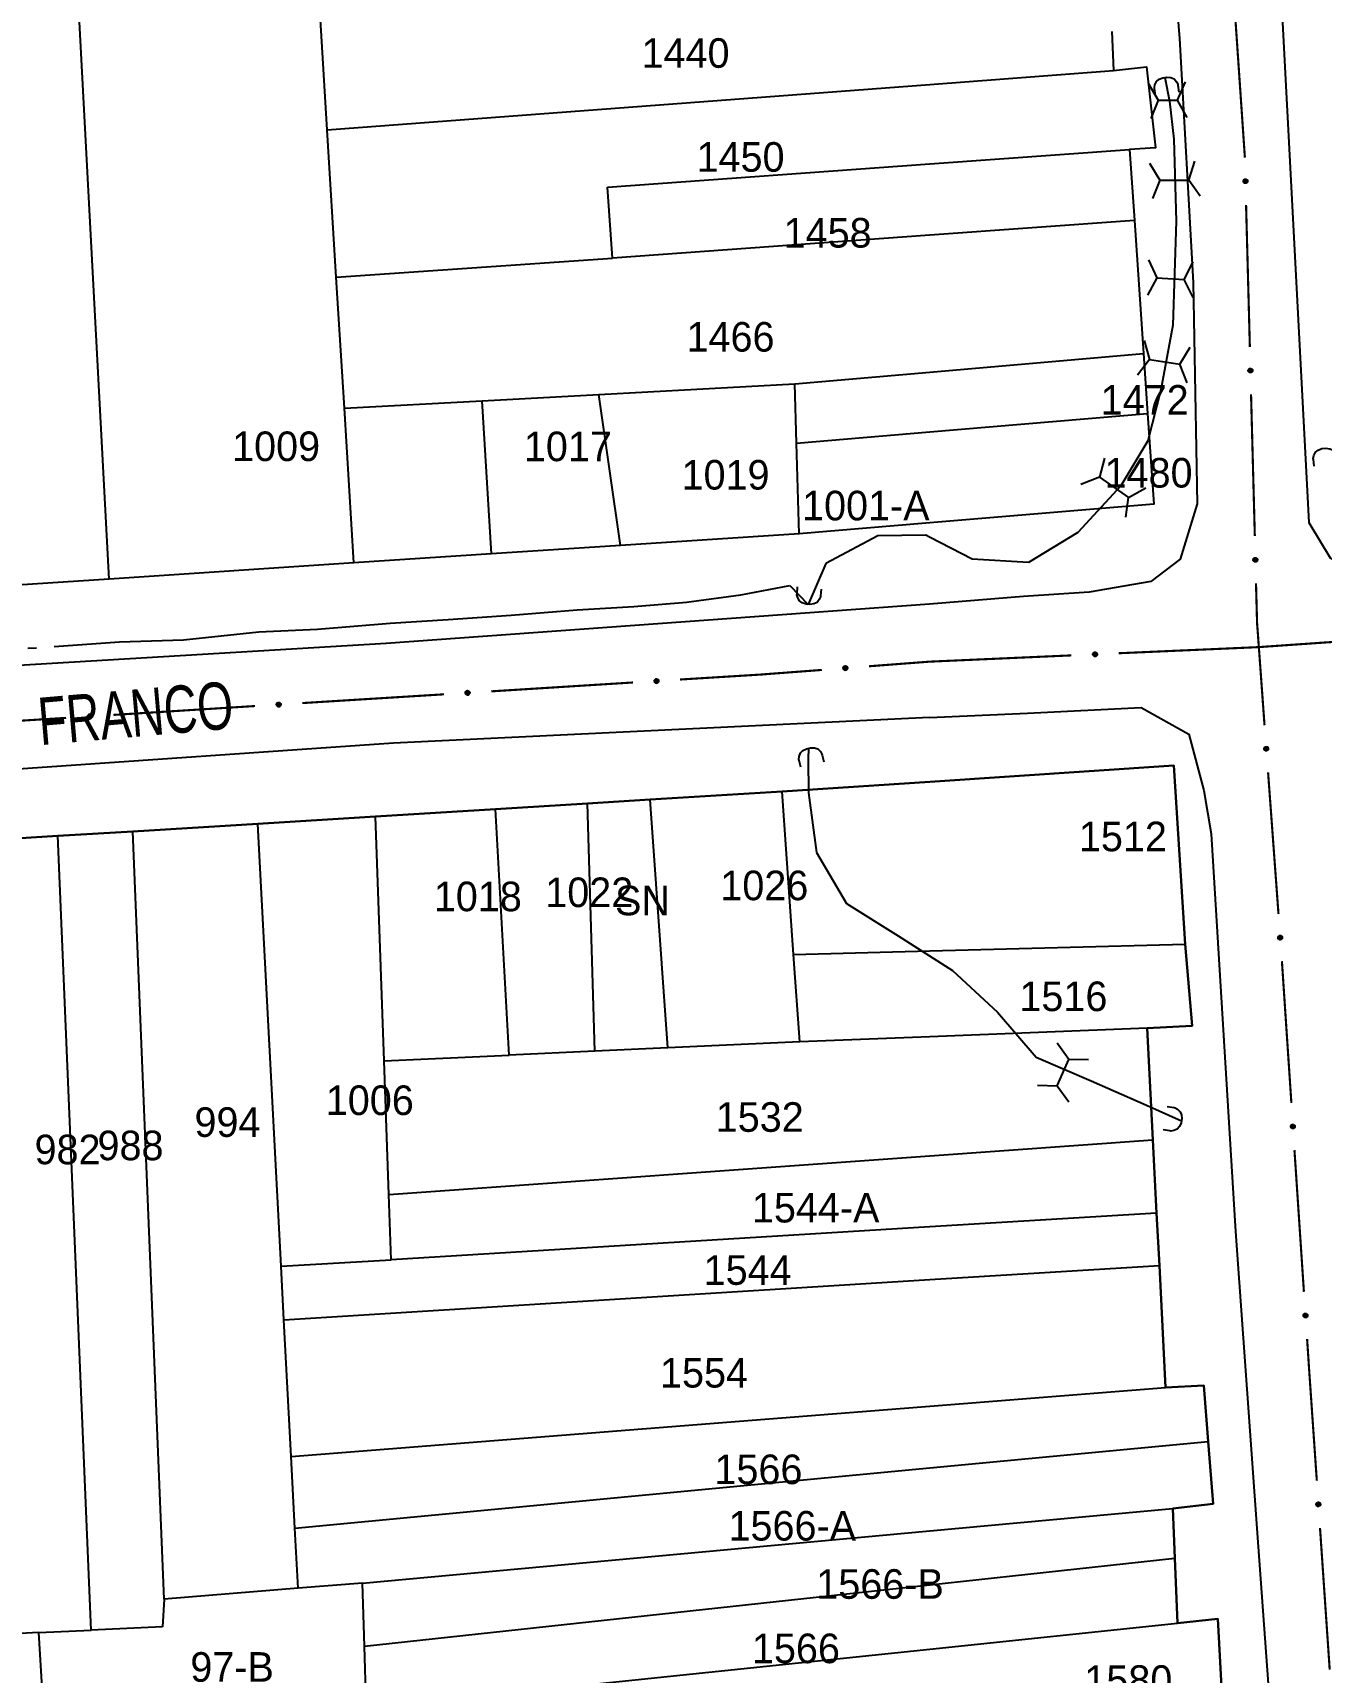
# Model space of a CAD drawing. Extents: x 201225 to 202591, y 4854937 to 4856079.
# Drawn here: x 202242.7 to 202351.7, y 4855738.8 to 4855877.3 of the extents above; entities that cross this region are included whole.
import ezdxf
from ezdxf.enums import TextEntityAlignment as Align

# ---------------------------------------------------------------- set-up
doc = ezdxf.new("R2010")
doc.units = 0
doc.header["$LTSCALE"] = 1.5
doc.header["$MEASUREMENT"] = 0
doc.linetypes.add('TRACO_05', pattern=[11, 7, -1, 0.5, -1, 0.5, -1])
for name, color, linetype in [('CD_MALHA_LOTES', 7, 'CONTINUOUS'), ('HD-VALAS-DRENOS', 170, 'CONTINUOUS'), ('RU-QUADRA', 210, 'CONTINUOUS'), ('SV-BUEIRO-VALA', 7, 'CONTINUOUS'), ('SV-EIXO-RUA-N-PAV', 6, 'CONTINUOUS'), ('SV-EIXO-RUA-PAV', 20, 'CONTINUOUS'), ('SV-ESTIVAS', 7, 'CONTINUOUS'), ('SV-RUA-PAVIM', 7, 'CONTINUOUS'), ('SV-TXT-RUA-PAV', 7, 'CONTINUOUS'), ('Th_NmrPort', 7, 'CONTINUOUS')]:
    doc.layers.add(name, color=color, linetype=linetype)
doc.styles.add('ARIAL', font='ARIAL.SHX')

# ---------------------------------------------------------------- blocks, each defined once
blk = doc.blocks.new('COD045', base_point=(202327.41, 4856051.68))
at = {"layer": 'SV-ESTIVAS'}
blk.add_lwpolyline([(202328.158538, 4856050.182924), (202327.41, 4856051.68), (202328.158538, 4856053.182924)], dxfattribs=at)
blk = doc.blocks.new('COD120', base_point=(202325.86, 4856054.02))
at = {"layer": 'SV-BUEIRO-VALA'}
blk.add_lwpolyline([(202324.86, 4856052.62), (202324.86, 4856053.203333), (202324.86, 4856053.290833), (202324.943333, 4856053.524167), (202325.11, 4856053.786667), (202325.36, 4856053.9325), (202325.693333, 4856054.02), (202326.026667, 4856054.02), (202326.36, 4856053.9325), (202326.61, 4856053.786667), (202326.776667, 4856053.524167), (202326.86, 4856053.290833), (202326.86, 4856053.203333), (202326.86, 4856052.62)], dxfattribs=at)

msp = doc.modelspace()

# ---------------------------------------------------------------- linework, layer by layer
at = {"layer": 'CD_MALHA_LOTES', "linetype": 'Continuous', "flags": 128}
for points in [[(202249.22, 4855831.18), (202245.68, 4855897.34)], [(202267.63, 4855869.14), (202267.03, 4855878.91)], [(202333.95, 4855877.44), (202334.1, 4855874.14)], [(202318.57, 4855872.98), (202334.1, 4855874.14)], [(202334.1, 4855874.14), (202336.9, 4855874.45)], [(202336.9, 4855874.45), (202337.66, 4855867.63)], [(202267.63, 4855869.14), (202318.57, 4855872.98)], [(202268.4, 4855856.7), (202267.63, 4855869.14)], [(202318.57, 4855866.26), (202335.46, 4855867.48)], [(202337.66, 4855867.63), (202335.46, 4855867.48)], [(202335.46, 4855867.48), (202335.87, 4855861.49)], [(202291.34, 4855864.29), (202318.57, 4855866.26)], [(202291.74, 4855858.3), (202291.34, 4855864.29)], [(202335.87, 4855861.49), (202318.57, 4855860.24)], [(202335.87, 4855861.49), (202336.64, 4855850.24)], [(202318.57, 4855860.24), (202291.74, 4855858.3)], [(202268.4, 4855856.7), (202291.74, 4855858.3)], [(202269.09, 4855845.61), (202268.4, 4855856.7)], [(202318.57, 4855848.67), (202336.64, 4855850.24)], [(202336.64, 4855850.24), (202336.99, 4855845.17)], [(202307.16, 4855847.68), (202318.57, 4855848.67)], [(202290.59, 4855846.78), (202307.16, 4855847.68)], [(202307.31, 4855842.65), (202307.16, 4855847.68)], [(202269.09, 4855845.61), (202280.75, 4855846.25)], [(202280.75, 4855846.25), (202290.59, 4855846.78)], [(202281.52, 4855833.3), (202280.75, 4855846.25)], [(202292.44, 4855834.02), (202290.59, 4855846.78)], [(202269.9, 4855832.54), (202269.09, 4855845.61)], [(202318.57, 4855843.61), (202336.99, 4855845.17)], [(202336.99, 4855845.17), (202337.51, 4855837.51)], [(202307.31, 4855842.65), (202318.57, 4855843.61)], [(202307.53, 4855835.01), (202307.31, 4855842.65)], [(202337.51, 4855837.51), (202318.57, 4855835.93)], [(202307.53, 4855835.01), (202292.44, 4855834.02)], [(202318.57, 4855835.93), (202307.53, 4855835.01)], [(202292.44, 4855834.02), (202281.52, 4855833.3)], [(202269.9, 4855832.54), (202249.22, 4855831.18)], [(202281.52, 4855833.3), (202269.9, 4855832.54)], [(202249.22, 4855831.18), (202237.51, 4855830.41)], [(202318.57, 4855814.05), (202339.2, 4855815.42)], [(202339.2, 4855815.42), (202340.17, 4855800.33)], [(202306.09, 4855813.23), (202318.57, 4855814.05)], [(202294.95, 4855812.54), (202306.09, 4855813.23)], [(202307.06, 4855799.45), (202306.09, 4855813.23)], [(202271.73, 4855811.12), (202281.87, 4855811.74)], [(202281.87, 4855811.74), (202289.65, 4855812.22)], [(202283.02, 4855790.96), (202281.87, 4855811.74)], [(202289.65, 4855812.22), (202294.95, 4855812.54)], [(202290.26, 4855791.28), (202289.65, 4855812.22)], [(202296.43, 4855791.56), (202294.95, 4855812.54)], [(202244.87, 4855809.47), (202251.22, 4855809.86)], [(202251.22, 4855809.86), (202261.76, 4855810.5)], [(202253.85, 4855744.98), (202251.22, 4855809.86)], [(202261.76, 4855810.5), (202271.73, 4855811.12)], [(202263.74, 4855773.12), (202261.76, 4855810.5)], [(202272.45, 4855790.48), (202271.73, 4855811.12)], [(202239.46, 4855809.13), (202244.87, 4855809.47)], [(202247.69, 4855742.35), (202244.87, 4855809.47)], [(202318.57, 4855799.75), (202340.17, 4855800.33)], [(202340.17, 4855800.33), (202340.75, 4855793.42)], [(202307.06, 4855799.45), (202318.57, 4855799.75)], [(202307.58, 4855792.07), (202307.06, 4855799.45)], [(202336.96, 4855793.23), (202318.57, 4855792.5)], [(202340.75, 4855793.42), (202336.96, 4855793.23)], [(202336.96, 4855793.23), (202337.42, 4855783.79)], [(202307.58, 4855792.07), (202296.43, 4855791.56)], [(202318.57, 4855792.5), (202307.58, 4855792.07)], [(202272.45, 4855790.48), (202283.02, 4855790.96)], [(202272.84, 4855779.16), (202272.45, 4855790.48)], [(202290.26, 4855791.28), (202283.02, 4855790.96)], [(202296.43, 4855791.56), (202290.26, 4855791.28)], [(202318.57, 4855782.44), (202337.42, 4855783.79)], [(202337.42, 4855783.79), (202337.75, 4855777.59)], [(202272.84, 4855779.16), (202318.57, 4855782.44)], [(202273.04, 4855773.66), (202272.84, 4855779.16)], [(202337.75, 4855777.59), (202318.57, 4855776.43)], [(202337.75, 4855777.59), (202337.98, 4855773.18)], [(202318.57, 4855776.43), (202273.04, 4855773.66)], [(202263.74, 4855773.12), (202273.04, 4855773.66)], [(202263.98, 4855768.58), (202263.74, 4855773.12)], [(202318.57, 4855771.98), (202337.98, 4855773.18)], [(202337.98, 4855773.18), (202338.5, 4855762.86)], [(202263.98, 4855768.58), (202318.57, 4855771.98)], [(202264.59, 4855757.03), (202263.98, 4855768.58)], [(202318.57, 4855761.29), (202338.5, 4855762.86)], [(202338.5, 4855762.86), (202341.75, 4855763.02)], [(202341.75, 4855763.02), (202342.12, 4855758.31)], [(202264.59, 4855757.03), (202318.57, 4855761.29)], [(202318.57, 4855756.07), (202342.12, 4855758.31)], [(202342.12, 4855758.31), (202342.53, 4855753.03)], [(202264.91, 4855750.99), (202264.59, 4855757.03)], [(202264.91, 4855750.99), (202318.57, 4855756.07)], [(202318.57, 4855750.76), (202339.12, 4855752.65)], [(202342.53, 4855753.03), (202339.12, 4855752.65)], [(202339.12, 4855752.65), (202339.29, 4855748.44)], [(202265.19, 4855745.9), (202264.91, 4855750.99)], [(202270.61, 4855746.34), (202318.57, 4855750.76)], [(202318.57, 4855746.19), (202339.29, 4855748.44)], [(202339.29, 4855748.44), (202339.51, 4855742.94)], [(202270.61, 4855746.34), (202265.19, 4855745.9)], [(202270.78, 4855741.02), (202270.61, 4855746.34)], [(202270.78, 4855741.02), (202318.57, 4855746.19)], [(202253.85, 4855744.98), (202253.71, 4855742.63)], [(202265.19, 4855745.9), (202253.85, 4855744.98)], [(202243.26, 4855742.15), (202241.67, 4855742.08)], [(202243.26, 4855742.15), (202247.69, 4855742.35)], [(202243.55, 4855737.5), (202243.26, 4855742.15)], [(202253.71, 4855742.63), (202247.69, 4855742.35)], [(202318.57, 4855740.76), (202339.51, 4855742.94)], [(202339.51, 4855742.94), (202342.91, 4855743.32)], [(202342.91, 4855743.32), (202343.3, 4855736.52)], [(202270.94, 4855736.16), (202270.78, 4855741.02)], [(202282.56, 4855737.02), (202318.57, 4855740.76)]]:
    msp.add_lwpolyline(points, dxfattribs=at)
at = {"layer": 'HD-VALAS-DRENOS', "linetype": 'TRACO_05'}
for points in [[(202338.45, 4855873.57, 10.63), (202338.83, 4855871.55, 10.63), (202339.21, 4855868.35, 10.2), (202339.4, 4855861.42, 9.68), (202339.11, 4855852.62, 9.38), (202338.11, 4855847.17, 9.02), (202337, 4855842.85, 8.78), (202334.71, 4855839.07, 8.24), (202331.08, 4855835.1, 7.72), (202326.92, 4855832.57, 7.45), (202322.17, 4855832.87, 7.23), (202318.56, 4855834.72, 7.24)], [(202318.56, 4855834.72, 7.24), (202318.24, 4855834.88, 7.24), (202314.17, 4855834.83, 7.21), (202309.8, 4855832.5, 7.15), (202308.28, 4855829.03, 7.14)], [(202228.11, 4855824.34, 8.88), (202250.09, 4855825.87, 8.35), (202255.49, 4855826.05, 8.24), (202261.86, 4855826.72, 8.23), (202266.82, 4855826.94, 8.13), (202272.97, 4855827.46, 7.91), (202277.86, 4855827.76, 7.84), (202283.2, 4855828.13, 7.81), (202288.76, 4855828.57, 7.66), (202293.57, 4855828.87, 7.31), (202298.02, 4855829.24, 7.26), (202302.61, 4855829.84, 7.08), (202306.73, 4855830.63, 7.03), (202308.28, 4855829.03, 7.01)], [(202308.32, 4855816.88, 6.9), (202308.3, 4855815.95, 6.9), (202308.32, 4855813.11, 6.53), (202309, 4855808.08, 6.47), (202311.54, 4855803.76, 6.3), (202315.9, 4855801.03, 6.1), (202318.56, 4855799.33, 5.97)], [(202318.56, 4855799.33, 5.97), (202320.49, 4855798.1, 5.97), (202324.29, 4855794.57, 5.75), (202327.56, 4855790.77, 5.57), (202332.22, 4855788.79, 5.28), (202336.88, 4855786.72, 4.97), (202339.85, 4855785.39, 4.95)]]:
    msp.add_polyline3d(points, dxfattribs=at)
at = {"layer": 'RU-QUADRA', "linetype": 'Continuous'}
msp.add_lwpolyline([(202333.95, 4855877.44), (202334.1, 4855874.14), (202336.9, 4855874.45), (202337.66, 4855867.63), (202335.46, 4855867.48), (202335.87, 4855861.49), (202336.64, 4855850.24), (202336.99, 4855845.17), (202337.51, 4855837.51), (202318.57, 4855835.93), (202307.53, 4855835.01), (202292.44, 4855834.02), (202281.52, 4855833.3), (202269.9, 4855832.54), (202249.22, 4855831.18), (202237.51, 4855830.41)], dxfattribs=at)
at = {"layer": 'RU-QUADRA', "linetype": 'Continuous', "flags": 128}
msp.add_lwpolyline([(202343.3, 4855736.52), (202342.91, 4855743.32), (202339.51, 4855742.94), (202339.29, 4855748.44), (202339.12, 4855752.65), (202342.53, 4855753.03), (202342.12, 4855758.31), (202341.75, 4855763.02), (202338.5, 4855762.86), (202337.98, 4855773.18), (202337.75, 4855777.59), (202337.42, 4855783.79), (202336.96, 4855793.23), (202340.75, 4855793.42), (202340.17, 4855800.33), (202339.2, 4855815.42), (202318.57, 4855814.05), (202306.09, 4855813.23), (202294.95, 4855812.54), (202289.65, 4855812.22), (202281.87, 4855811.74), (202271.73, 4855811.12), (202261.76, 4855810.5), (202251.22, 4855809.86), (202244.87, 4855809.47), (202239.46, 4855809.13)], dxfattribs=at)
at = {"layer": 'SV-EIXO-RUA-N-PAV', "const_width": 0.18}
msp.add_lwpolyline([(202346.39, 4855825.43), (202358.36, 4855826.26)], dxfattribs=at)
at = {"layer": 'SV-EIXO-RUA-PAV', "const_width": 0.18}
for points in [[(202345.21, 4855866.8), (202344.39, 4855878.77)], [(202345.63, 4855850.8), (202345.31, 4855862.8)], [(202346.05, 4855834.81), (202345.73, 4855846.8)], [(202346.24, 4855827.46), (202346.15, 4855830.81)], [(202346.29, 4855826.81), (202346.24, 4855827.46)], [(202346.87, 4855818.83), (202346.29, 4855826.81)], [(202334.54, 4855824.91), (202345.53, 4855825.39)], [(202345.53, 4855825.39), (202346.39, 4855825.43)], [(202313.43, 4855823.81), (202318.42, 4855824.19)], [(202318.42, 4855824.19), (202318.56, 4855824.2)], [(202318.56, 4855824.2), (202330.55, 4855824.73)], [(202281.5, 4855821.69), (202293.48, 4855822.44)], [(202297.47, 4855822.69), (202304.46, 4855823.12)], [(202304.46, 4855823.12), (202304.54, 4855823.13)], [(202304.54, 4855823.13), (202309.45, 4855823.5)], [(202265.54, 4855820.7), (202277.51, 4855821.44)], [(202233.6, 4855818.7), (202245.57, 4855819.45)], [(202249.57, 4855819.7), (202261.54, 4855820.45)], [(202348.05, 4855802.88), (202347.17, 4855814.85)], [(202349.14, 4855786.91), (202348.34, 4855798.89)], [(202350.2, 4855770.95), (202349.4, 4855782.92)], [(202350.6, 4855765.01), (202350.47, 4855766.96)], [(202350.6, 4855764.96), (202350.6, 4855765.01)], [(202351.29, 4855754.99), (202350.6, 4855764.96)], [(202352.38, 4855739.02), (202351.56, 4855751)]]:
    msp.add_lwpolyline(points, dxfattribs=at)
at = {"layer": 'SV-EIXO-RUA-PAV'}
for points in [[(202345.16, 4855864.65), (202345.12, 4855864.69), (202345.1, 4855864.72), (202345.08, 4855864.76), (202345.08, 4855864.79), (202345.08, 4855864.83), (202345.09, 4855864.86), (202345.11, 4855864.9), (202345.15, 4855864.93), (202345.18, 4855864.96), (202345.22, 4855864.97), (202345.25, 4855864.97), (202345.29, 4855864.97), (202345.32, 4855864.96), (202345.36, 4855864.94), (202345.4, 4855864.91), (202345.42, 4855864.87), (202345.43, 4855864.84), (202345.43, 4855864.8), (202345.43, 4855864.76), (202345.42, 4855864.73), (202345.4, 4855864.69), (202345.37, 4855864.66), (202345.33, 4855864.63), (202345.3, 4855864.62), (202345.26, 4855864.62), (202345.23, 4855864.62), (202345.19, 4855864.63), (202345.16, 4855864.65)], [(202345.57, 4855848.66), (202345.54, 4855848.69), (202345.51, 4855848.73), (202345.5, 4855848.76), (202345.5, 4855848.8), (202345.5, 4855848.83), (202345.51, 4855848.87), (202345.53, 4855848.9), (202345.57, 4855848.94), (202345.6, 4855848.96), (202345.64, 4855848.97), (202345.67, 4855848.98), (202345.71, 4855848.98), (202345.74, 4855848.96), (202345.78, 4855848.94), (202345.82, 4855848.91), (202345.84, 4855848.88), (202345.85, 4855848.84), (202345.85, 4855848.8), (202345.85, 4855848.77), (202345.84, 4855848.73), (202345.82, 4855848.7), (202345.79, 4855848.66), (202345.75, 4855848.64), (202345.72, 4855848.63), (202345.68, 4855848.63), (202345.65, 4855848.63), (202345.61, 4855848.64), (202345.57, 4855848.66)], [(202345.99, 4855832.66), (202345.96, 4855832.7), (202345.93, 4855832.73), (202345.92, 4855832.77), (202345.92, 4855832.8), (202345.92, 4855832.84), (202345.93, 4855832.87), (202345.95, 4855832.91), (202345.98, 4855832.94), (202346.02, 4855832.97), (202346.06, 4855832.98), (202346.09, 4855832.98), (202346.13, 4855832.98), (202346.16, 4855832.97), (202346.2, 4855832.95), (202346.24, 4855832.92), (202346.26, 4855832.88), (202346.27, 4855832.85), (202346.27, 4855832.81), (202346.27, 4855832.77), (202346.26, 4855832.74), (202346.24, 4855832.7), (202346.21, 4855832.67), (202346.17, 4855832.64), (202346.14, 4855832.63), (202346.1, 4855832.63), (202346.07, 4855832.63), (202346.03, 4855832.64), (202345.99, 4855832.66)], [(202311.29, 4855823.76), (202311.32, 4855823.79), (202311.35, 4855823.82), (202311.39, 4855823.83), (202311.42, 4855823.84), (202311.46, 4855823.84), (202311.49, 4855823.83), (202311.53, 4855823.81), (202311.57, 4855823.78), (202311.59, 4855823.74), (202311.61, 4855823.71), (202311.61, 4855823.67), (202311.61, 4855823.64), (202311.6, 4855823.6), (202311.59, 4855823.56), (202311.55, 4855823.53), (202311.52, 4855823.5), (202311.48, 4855823.49), (202311.45, 4855823.48), (202311.41, 4855823.48), (202311.38, 4855823.49), (202311.34, 4855823.51), (202311.3, 4855823.54), (202311.28, 4855823.58), (202311.27, 4855823.61), (202311.26, 4855823.65), (202311.26, 4855823.68), (202311.27, 4855823.72), (202311.29, 4855823.76)], [(202332.4, 4855824.92), (202332.43, 4855824.96), (202332.47, 4855824.98), (202332.5, 4855825), (202332.54, 4855825), (202332.57, 4855825), (202332.61, 4855824.99), (202332.64, 4855824.97), (202332.68, 4855824.94), (202332.7, 4855824.9), (202332.72, 4855824.86), (202332.72, 4855824.83), (202332.72, 4855824.79), (202332.71, 4855824.76), (202332.69, 4855824.72), (202332.66, 4855824.68), (202332.62, 4855824.66), (202332.59, 4855824.65), (202332.55, 4855824.65), (202332.51, 4855824.65), (202332.48, 4855824.66), (202332.44, 4855824.68), (202332.41, 4855824.71), (202332.38, 4855824.74), (202332.37, 4855824.78), (202332.37, 4855824.81), (202332.37, 4855824.85), (202332.38, 4855824.88), (202332.4, 4855824.92)], [(202295.33, 4855822.67), (202295.36, 4855822.7), (202295.39, 4855822.73), (202295.43, 4855822.74), (202295.46, 4855822.74), (202295.5, 4855822.74), (202295.53, 4855822.73), (202295.57, 4855822.72), (202295.61, 4855822.68), (202295.63, 4855822.65), (202295.65, 4855822.61), (202295.65, 4855822.58), (202295.65, 4855822.54), (202295.64, 4855822.51), (202295.62, 4855822.47), (202295.59, 4855822.43), (202295.55, 4855822.41), (202295.52, 4855822.4), (202295.48, 4855822.39), (202295.45, 4855822.39), (202295.41, 4855822.4), (202295.38, 4855822.42), (202295.34, 4855822.45), (202295.32, 4855822.49), (202295.3, 4855822.52), (202295.3, 4855822.56), (202295.3, 4855822.59), (202295.31, 4855822.63), (202295.33, 4855822.67)], [(202279.36, 4855821.67), (202279.39, 4855821.71), (202279.42, 4855821.73), (202279.46, 4855821.74), (202279.49, 4855821.75), (202279.53, 4855821.75), (202279.56, 4855821.74), (202279.6, 4855821.72), (202279.64, 4855821.69), (202279.66, 4855821.65), (202279.68, 4855821.62), (202279.68, 4855821.58), (202279.68, 4855821.55), (202279.67, 4855821.51), (202279.65, 4855821.47), (202279.62, 4855821.44), (202279.59, 4855821.41), (202279.55, 4855821.4), (202279.52, 4855821.39), (202279.48, 4855821.4), (202279.44, 4855821.4), (202279.41, 4855821.42), (202279.37, 4855821.46), (202279.35, 4855821.49), (202279.33, 4855821.52), (202279.33, 4855821.56), (202279.33, 4855821.59), (202279.34, 4855821.63), (202279.36, 4855821.67)], [(202247.42, 4855819.67), (202247.45, 4855819.71), (202247.49, 4855819.74), (202247.52, 4855819.75), (202247.56, 4855819.75), (202247.59, 4855819.75), (202247.63, 4855819.74), (202247.66, 4855819.73), (202247.7, 4855819.69), (202247.73, 4855819.66), (202247.74, 4855819.62), (202247.75, 4855819.59), (202247.74, 4855819.55), (202247.73, 4855819.52), (202247.71, 4855819.48), (202247.68, 4855819.44), (202247.65, 4855819.42), (202247.61, 4855819.41), (202247.58, 4855819.4), (202247.54, 4855819.4), (202247.51, 4855819.41), (202247.47, 4855819.43), (202247.43, 4855819.46), (202247.41, 4855819.5), (202247.4, 4855819.53), (202247.39, 4855819.57), (202247.39, 4855819.6), (202247.4, 4855819.64), (202247.42, 4855819.67)], [(202263.39, 4855820.67), (202263.42, 4855820.71), (202263.46, 4855820.73), (202263.49, 4855820.75), (202263.53, 4855820.75), (202263.56, 4855820.75), (202263.6, 4855820.74), (202263.63, 4855820.72), (202263.67, 4855820.69), (202263.69, 4855820.65), (202263.71, 4855820.62), (202263.71, 4855820.58), (202263.71, 4855820.55), (202263.7, 4855820.51), (202263.68, 4855820.48), (202263.65, 4855820.44), (202263.62, 4855820.41), (202263.58, 4855820.4), (202263.55, 4855820.4), (202263.51, 4855820.4), (202263.48, 4855820.41), (202263.44, 4855820.43), (202263.4, 4855820.46), (202263.38, 4855820.49), (202263.37, 4855820.53), (202263.36, 4855820.56), (202263.36, 4855820.6), (202263.37, 4855820.63), (202263.39, 4855820.67)], [(202346.92, 4855816.69), (202346.88, 4855816.72), (202346.86, 4855816.75), (202346.84, 4855816.79), (202346.84, 4855816.82), (202346.84, 4855816.86), (202346.85, 4855816.89), (202346.87, 4855816.93), (202346.9, 4855816.97), (202346.94, 4855816.99), (202346.97, 4855817.01), (202347.01, 4855817.01), (202347.04, 4855817.01), (202347.08, 4855817), (202347.11, 4855816.99), (202347.15, 4855816.95), (202347.18, 4855816.92), (202347.19, 4855816.88), (202347.19, 4855816.85), (202347.19, 4855816.81), (202347.18, 4855816.78), (202347.17, 4855816.74), (202347.13, 4855816.7), (202347.1, 4855816.68), (202347.07, 4855816.67), (202347.03, 4855816.66), (202347, 4855816.66), (202346.96, 4855816.67), (202346.92, 4855816.69)], [(202348.09, 4855800.73), (202348.06, 4855800.76), (202348.03, 4855800.8), (202348.02, 4855800.83), (202348.01, 4855800.87), (202348.01, 4855800.9), (202348.02, 4855800.94), (202348.04, 4855800.97), (202348.07, 4855801.01), (202348.11, 4855801.04), (202348.14, 4855801.05), (202348.18, 4855801.06), (202348.21, 4855801.06), (202348.25, 4855801.05), (202348.29, 4855801.03), (202348.32, 4855801), (202348.35, 4855800.96), (202348.36, 4855800.93), (202348.37, 4855800.89), (202348.37, 4855800.86), (202348.36, 4855800.82), (202348.34, 4855800.78), (202348.31, 4855800.75), (202348.27, 4855800.72), (202348.24, 4855800.71), (202348.2, 4855800.7), (202348.17, 4855800.7), (202348.13, 4855800.71), (202348.09, 4855800.73)], [(202349.17, 4855784.77), (202349.13, 4855784.8), (202349.11, 4855784.83), (202349.09, 4855784.87), (202349.09, 4855784.9), (202349.09, 4855784.94), (202349.1, 4855784.97), (202349.12, 4855785.01), (202349.15, 4855785.05), (202349.19, 4855785.07), (202349.22, 4855785.09), (202349.25, 4855785.09), (202349.29, 4855785.09), (202349.33, 4855785.08), (202349.36, 4855785.06), (202349.4, 4855785.03), (202349.43, 4855785), (202349.44, 4855784.96), (202349.44, 4855784.93), (202349.44, 4855784.89), (202349.43, 4855784.86), (202349.41, 4855784.82), (202349.38, 4855784.78), (202349.35, 4855784.76), (202349.31, 4855784.75), (202349.28, 4855784.74), (202349.24, 4855784.74), (202349.21, 4855784.75), (202349.17, 4855784.77)], [(202350.24, 4855768.8), (202350.2, 4855768.84), (202350.17, 4855768.87), (202350.16, 4855768.91), (202350.16, 4855768.94), (202350.16, 4855768.98), (202350.17, 4855769.01), (202350.18, 4855769.05), (202350.22, 4855769.09), (202350.25, 4855769.11), (202350.29, 4855769.12), (202350.32, 4855769.13), (202350.36, 4855769.13), (202350.39, 4855769.12), (202350.43, 4855769.1), (202350.47, 4855769.07), (202350.49, 4855769.03), (202350.5, 4855769), (202350.51, 4855768.96), (202350.51, 4855768.93), (202350.5, 4855768.89), (202350.48, 4855768.85), (202350.45, 4855768.82), (202350.41, 4855768.79), (202350.38, 4855768.78), (202350.34, 4855768.78), (202350.31, 4855768.78), (202350.27, 4855768.78), (202350.24, 4855768.8)], [(202351.32, 4855752.84), (202351.29, 4855752.87), (202351.26, 4855752.91), (202351.25, 4855752.94), (202351.24, 4855752.98), (202351.24, 4855753.01), (202351.25, 4855753.05), (202351.27, 4855753.08), (202351.3, 4855753.12), (202351.34, 4855753.15), (202351.37, 4855753.16), (202351.41, 4855753.17), (202351.44, 4855753.17), (202351.48, 4855753.16), (202351.52, 4855753.14), (202351.55, 4855753.1), (202351.58, 4855753.07), (202351.59, 4855753.04), (202351.6, 4855753), (202351.59, 4855752.96), (202351.59, 4855752.93), (202351.57, 4855752.89), (202351.54, 4855752.86), (202351.5, 4855752.83), (202351.47, 4855752.82), (202351.43, 4855752.81), (202351.4, 4855752.81), (202351.36, 4855752.82), (202351.32, 4855752.84)]]:
    msp.add_lwpolyline(points, close=True, dxfattribs=at)
for points in [[(202345.1, 4855864.72), (202345.08, 4855864.83)], [(202345.12, 4855864.69), (202345.09, 4855864.86)], [(202345.11, 4855864.71), (202345.09, 4855864.83)], [(202345.14, 4855864.67), (202345.1, 4855864.87)], [(202345.16, 4855864.65), (202345.11, 4855864.9)], [(202345.18, 4855864.64), (202345.13, 4855864.91)], [(202345.19, 4855864.63), (202345.15, 4855864.93)], [(202345.21, 4855864.63), (202345.16, 4855864.94)], [(202345.23, 4855864.62), (202345.18, 4855864.96)], [(202345.24, 4855864.62), (202345.2, 4855864.96)], [(202345.26, 4855864.62), (202345.22, 4855864.97)], [(202345.28, 4855864.62), (202345.24, 4855864.97)], [(202345.3, 4855864.62), (202345.25, 4855864.97)], [(202345.32, 4855864.63), (202345.27, 4855864.97)], [(202345.33, 4855864.63), (202345.29, 4855864.97)], [(202345.35, 4855864.65), (202345.31, 4855864.96)], [(202345.37, 4855864.66), (202345.32, 4855864.96)], [(202345.38, 4855864.68), (202345.34, 4855864.95)], [(202345.4, 4855864.69), (202345.36, 4855864.94)], [(202345.41, 4855864.72), (202345.38, 4855864.91)], [(202345.42, 4855864.73), (202345.4, 4855864.91)], [(202345.43, 4855864.75), (202345.41, 4855864.88)], [(202345.43, 4855864.76), (202345.42, 4855864.87)], [(202345.51, 4855848.73), (202345.5, 4855848.83)], [(202345.54, 4855848.69), (202345.51, 4855848.87)], [(202345.52, 4855848.71), (202345.51, 4855848.84)], [(202345.56, 4855848.68), (202345.52, 4855848.88)], [(202345.57, 4855848.66), (202345.53, 4855848.9)], [(202345.59, 4855848.65), (202345.55, 4855848.92)], [(202345.61, 4855848.64), (202345.57, 4855848.94)], [(202345.63, 4855848.64), (202345.58, 4855848.95)], [(202345.65, 4855848.63), (202345.6, 4855848.96)], [(202345.66, 4855848.63), (202345.62, 4855848.96)], [(202345.68, 4855848.63), (202345.64, 4855848.97)], [(202345.7, 4855848.63), (202345.66, 4855848.98)], [(202345.72, 4855848.63), (202345.67, 4855848.98)], [(202345.74, 4855848.64), (202345.69, 4855848.97)], [(202345.75, 4855848.64), (202345.71, 4855848.98)], [(202345.77, 4855848.65), (202345.73, 4855848.97)], [(202345.79, 4855848.66), (202345.74, 4855848.96)], [(202345.8, 4855848.68), (202345.76, 4855848.95)], [(202345.82, 4855848.7), (202345.78, 4855848.94)], [(202345.83, 4855848.72), (202345.8, 4855848.92)], [(202345.84, 4855848.73), (202345.82, 4855848.91)], [(202345.85, 4855848.76), (202345.83, 4855848.89)], [(202345.85, 4855848.77), (202345.84, 4855848.88)], [(202345.93, 4855832.73), (202345.92, 4855832.84)], [(202345.96, 4855832.7), (202345.93, 4855832.87)], [(202345.94, 4855832.72), (202345.93, 4855832.85)], [(202345.97, 4855832.68), (202345.94, 4855832.88)], [(202345.99, 4855832.66), (202345.95, 4855832.91)], [(202346.01, 4855832.65), (202345.97, 4855832.92)], [(202346.03, 4855832.64), (202345.98, 4855832.94)], [(202346.05, 4855832.64), (202346, 4855832.95)], [(202346.07, 4855832.63), (202346.02, 4855832.97)], [(202346.08, 4855832.64), (202346.04, 4855832.97)], [(202346.1, 4855832.63), (202346.06, 4855832.98)], [(202346.12, 4855832.63), (202346.08, 4855832.98)], [(202346.14, 4855832.63), (202346.09, 4855832.98)], [(202346.15, 4855832.64), (202346.11, 4855832.98)], [(202346.17, 4855832.64), (202346.13, 4855832.98)], [(202346.19, 4855832.66), (202346.15, 4855832.97)], [(202346.21, 4855832.67), (202346.16, 4855832.97)], [(202346.22, 4855832.69), (202346.18, 4855832.96)], [(202346.24, 4855832.7), (202346.2, 4855832.95)], [(202346.25, 4855832.73), (202346.22, 4855832.93)], [(202346.26, 4855832.74), (202346.24, 4855832.92)], [(202346.26, 4855832.76), (202346.25, 4855832.89)], [(202346.27, 4855832.77), (202346.26, 4855832.88)], [(202311.26, 4855823.68), (202311.59, 4855823.74)], [(202311.26, 4855823.67), (202311.6, 4855823.73)], [(202311.26, 4855823.65), (202311.61, 4855823.71)], [(202311.27, 4855823.72), (202311.57, 4855823.78)], [(202311.27, 4855823.7), (202311.58, 4855823.76)], [(202311.28, 4855823.73), (202311.55, 4855823.79)], [(202311.29, 4855823.76), (202311.53, 4855823.81)], [(202311.31, 4855823.78), (202311.51, 4855823.82)], [(202311.32, 4855823.79), (202311.49, 4855823.83)], [(202311.34, 4855823.81), (202311.47, 4855823.83)], [(202311.35, 4855823.82), (202311.46, 4855823.84)], [(202332.37, 4855824.85), (202332.7, 4855824.9)], [(202332.37, 4855824.83), (202332.7, 4855824.88)], [(202332.37, 4855824.81), (202332.72, 4855824.86)], [(202332.37, 4855824.8), (202332.72, 4855824.84)], [(202332.37, 4855824.78), (202332.72, 4855824.83)], [(202332.38, 4855824.88), (202332.68, 4855824.94)], [(202332.38, 4855824.87), (202332.69, 4855824.92)], [(202332.38, 4855824.76), (202332.72, 4855824.81)], [(202332.38, 4855824.74), (202332.72, 4855824.79)], [(202332.39, 4855824.9), (202332.66, 4855824.95)], [(202332.4, 4855824.92), (202332.64, 4855824.97)], [(202332.4, 4855824.73), (202332.71, 4855824.77)], [(202332.41, 4855824.71), (202332.71, 4855824.76)], [(202332.42, 4855824.94), (202332.62, 4855824.98)], [(202332.43, 4855824.96), (202332.61, 4855824.99)], [(202332.43, 4855824.69), (202332.7, 4855824.74)], [(202332.44, 4855824.68), (202332.69, 4855824.72)], [(202332.45, 4855824.97), (202332.58, 4855824.99)], [(202332.47, 4855824.98), (202332.57, 4855825)], [(202332.47, 4855824.67), (202332.66, 4855824.7)], [(202332.48, 4855824.66), (202332.66, 4855824.68)], [(202332.5, 4855824.65), (202332.63, 4855824.67)], [(202332.51, 4855824.65), (202332.62, 4855824.66)], [(202295.3, 4855822.59), (202295.63, 4855822.65)], [(202295.3, 4855822.58), (202295.63, 4855822.63)], [(202295.3, 4855822.56), (202295.65, 4855822.61)], [(202295.3, 4855822.54), (202295.65, 4855822.59)], [(202295.3, 4855822.52), (202295.65, 4855822.58)], [(202295.31, 4855822.63), (202295.61, 4855822.68)], [(202295.31, 4855822.61), (202295.62, 4855822.67)], [(202295.31, 4855822.5), (202295.65, 4855822.56)], [(202295.32, 4855822.64), (202295.59, 4855822.7)], [(202295.32, 4855822.49), (202295.65, 4855822.54)], [(202295.33, 4855822.67), (202295.57, 4855822.72)], [(202295.33, 4855822.47), (202295.64, 4855822.52)], [(202295.34, 4855822.45), (202295.64, 4855822.51)], [(202295.35, 4855822.68), (202295.54, 4855822.72)], [(202295.36, 4855822.7), (202295.53, 4855822.73)], [(202295.36, 4855822.44), (202295.63, 4855822.49)], [(202295.38, 4855822.72), (202295.51, 4855822.74)], [(202295.38, 4855822.42), (202295.62, 4855822.47)], [(202295.39, 4855822.73), (202295.5, 4855822.74)], [(202295.4, 4855822.41), (202295.6, 4855822.45)], [(202295.41, 4855822.4), (202295.59, 4855822.43)], [(202295.44, 4855822.4), (202295.57, 4855822.42)], [(202295.45, 4855822.39), (202295.55, 4855822.41)], [(202311.27, 4855823.63), (202311.61, 4855823.69)], [(202311.27, 4855823.61), (202311.61, 4855823.67)], [(202311.28, 4855823.59), (202311.61, 4855823.65)], [(202311.28, 4855823.58), (202311.61, 4855823.64)], [(202311.29, 4855823.56), (202311.6, 4855823.62)], [(202311.3, 4855823.54), (202311.6, 4855823.6)], [(202311.33, 4855823.53), (202311.59, 4855823.58)], [(202311.34, 4855823.51), (202311.59, 4855823.56)], [(202311.36, 4855823.5), (202311.56, 4855823.54)], [(202311.38, 4855823.49), (202311.55, 4855823.53)], [(202311.4, 4855823.49), (202311.53, 4855823.51)], [(202311.41, 4855823.48), (202311.52, 4855823.5)], [(202279.33, 4855821.59), (202279.66, 4855821.65)], [(202279.33, 4855821.58), (202279.67, 4855821.63)], [(202279.33, 4855821.56), (202279.68, 4855821.62)], [(202279.33, 4855821.54), (202279.68, 4855821.6)], [(202279.33, 4855821.52), (202279.68, 4855821.58)], [(202279.34, 4855821.63), (202279.64, 4855821.69)], [(202279.34, 4855821.61), (202279.65, 4855821.67)], [(202279.34, 4855821.51), (202279.68, 4855821.56)], [(202279.35, 4855821.65), (202279.62, 4855821.7)], [(202279.35, 4855821.49), (202279.68, 4855821.55)], [(202279.36, 4855821.67), (202279.6, 4855821.72)], [(202279.36, 4855821.47), (202279.67, 4855821.53)], [(202279.37, 4855821.46), (202279.67, 4855821.51)], [(202279.38, 4855821.69), (202279.58, 4855821.73)], [(202279.39, 4855821.71), (202279.56, 4855821.74)], [(202279.39, 4855821.44), (202279.66, 4855821.49)], [(202279.41, 4855821.72), (202279.54, 4855821.74)], [(202279.41, 4855821.42), (202279.65, 4855821.47)], [(202279.42, 4855821.73), (202279.53, 4855821.75)], [(202279.43, 4855821.42), (202279.63, 4855821.45)], [(202279.44, 4855821.4), (202279.62, 4855821.44)], [(202279.47, 4855821.4), (202279.6, 4855821.42)], [(202279.48, 4855821.4), (202279.59, 4855821.41)], [(202247.39, 4855819.6), (202247.73, 4855819.66)], [(202247.39, 4855819.57), (202247.74, 4855819.62)], [(202247.4, 4855819.64), (202247.7, 4855819.69)], [(202247.4, 4855819.62), (202247.71, 4855819.68)], [(202247.4, 4855819.58), (202247.73, 4855819.64)], [(202247.4, 4855819.55), (202247.74, 4855819.6)], [(202247.4, 4855819.53), (202247.75, 4855819.59)], [(202247.41, 4855819.65), (202247.68, 4855819.71)], [(202247.41, 4855819.51), (202247.74, 4855819.57)], [(202247.41, 4855819.5), (202247.74, 4855819.55)], [(202247.42, 4855819.67), (202247.66, 4855819.73)], [(202247.42, 4855819.48), (202247.73, 4855819.53)], [(202247.44, 4855819.69), (202247.64, 4855819.73)], [(202247.45, 4855819.71), (202247.63, 4855819.74)], [(202247.47, 4855819.73), (202247.6, 4855819.75)], [(202247.49, 4855819.74), (202247.59, 4855819.75)], [(202263.36, 4855820.6), (202263.69, 4855820.65)], [(202263.36, 4855820.58), (202263.7, 4855820.64)], [(202263.36, 4855820.56), (202263.71, 4855820.62)], [(202263.37, 4855820.63), (202263.67, 4855820.69)], [(202263.37, 4855820.62), (202263.68, 4855820.67)], [(202263.37, 4855820.54), (202263.71, 4855820.6)], [(202263.37, 4855820.53), (202263.71, 4855820.58)], [(202263.37, 4855820.51), (202263.71, 4855820.57)], [(202263.38, 4855820.65), (202263.65, 4855820.7)], [(202263.38, 4855820.49), (202263.71, 4855820.55)], [(202263.39, 4855820.67), (202263.63, 4855820.72)], [(202263.39, 4855820.48), (202263.7, 4855820.53)], [(202263.4, 4855820.46), (202263.7, 4855820.51)], [(202263.41, 4855820.69), (202263.61, 4855820.73)], [(202263.42, 4855820.71), (202263.6, 4855820.74)], [(202263.42, 4855820.44), (202263.69, 4855820.49)], [(202263.44, 4855820.72), (202263.57, 4855820.74)], [(202263.44, 4855820.43), (202263.68, 4855820.48)], [(202263.46, 4855820.73), (202263.56, 4855820.75)], [(202263.46, 4855820.42), (202263.66, 4855820.46)], [(202263.48, 4855820.41), (202263.65, 4855820.44)], [(202263.5, 4855820.4), (202263.63, 4855820.43)], [(202263.51, 4855820.4), (202263.62, 4855820.41)], [(202247.43, 4855819.46), (202247.73, 4855819.52)], [(202247.46, 4855819.45), (202247.72, 4855819.5)], [(202247.47, 4855819.43), (202247.71, 4855819.48)], [(202247.49, 4855819.42), (202247.69, 4855819.46)], [(202247.51, 4855819.41), (202247.68, 4855819.44)], [(202247.53, 4855819.41), (202247.66, 4855819.43)], [(202247.54, 4855819.4), (202247.65, 4855819.42)], [(202346.86, 4855816.75), (202346.84, 4855816.86)], [(202346.88, 4855816.72), (202346.85, 4855816.89)], [(202346.87, 4855816.74), (202346.85, 4855816.87)], [(202346.9, 4855816.71), (202346.86, 4855816.91)], [(202346.92, 4855816.69), (202346.87, 4855816.93)], [(202346.94, 4855816.68), (202346.89, 4855816.95)], [(202346.96, 4855816.67), (202346.9, 4855816.97)], [(202346.98, 4855816.67), (202346.92, 4855816.98)], [(202347, 4855816.66), (202346.94, 4855816.99)], [(202347.01, 4855816.67), (202346.95, 4855817)], [(202347.03, 4855816.66), (202346.97, 4855817.01)], [(202347.05, 4855816.67), (202346.99, 4855817.01)], [(202347.07, 4855816.67), (202347.01, 4855817.01)], [(202347.08, 4855816.68), (202347.02, 4855817.01)], [(202347.1, 4855816.68), (202347.04, 4855817.01)], [(202347.12, 4855816.69), (202347.06, 4855817)], [(202347.13, 4855816.7), (202347.08, 4855817)], [(202347.15, 4855816.73), (202347.1, 4855816.99)], [(202347.17, 4855816.74), (202347.11, 4855816.99)], [(202347.17, 4855816.76), (202347.13, 4855816.96)], [(202347.18, 4855816.78), (202347.15, 4855816.95)], [(202347.19, 4855816.8), (202347.16, 4855816.93)], [(202347.19, 4855816.81), (202347.18, 4855816.92)], [(202348.03, 4855800.8), (202348.01, 4855800.9)], [(202348.06, 4855800.76), (202348.02, 4855800.94)], [(202348.04, 4855800.78), (202348.02, 4855800.91)], [(202348.07, 4855800.75), (202348.03, 4855800.95)], [(202348.09, 4855800.73), (202348.04, 4855800.97)], [(202348.11, 4855800.72), (202348.06, 4855800.99)], [(202348.13, 4855800.71), (202348.07, 4855801.01)], [(202348.15, 4855800.71), (202348.09, 4855801.02)], [(202348.17, 4855800.7), (202348.11, 4855801.04)], [(202348.18, 4855800.71), (202348.12, 4855801.04)], [(202348.2, 4855800.7), (202348.14, 4855801.05)], [(202348.22, 4855800.71), (202348.16, 4855801.05)], [(202348.24, 4855800.71), (202348.18, 4855801.06)], [(202348.26, 4855800.72), (202348.2, 4855801.05)], [(202348.27, 4855800.72), (202348.21, 4855801.06)], [(202348.29, 4855800.74), (202348.23, 4855801.05)], [(202348.31, 4855800.75), (202348.25, 4855801.05)], [(202348.32, 4855800.77), (202348.27, 4855801.03)], [(202348.34, 4855800.78), (202348.29, 4855801.03)], [(202348.35, 4855800.81), (202348.31, 4855801)], [(202348.36, 4855800.82), (202348.32, 4855801)], [(202348.36, 4855800.84), (202348.34, 4855800.97)], [(202348.37, 4855800.86), (202348.35, 4855800.96)], [(202349.11, 4855784.83), (202349.09, 4855784.94)], [(202349.13, 4855784.8), (202349.1, 4855784.97)], [(202349.12, 4855784.82), (202349.1, 4855784.95)], [(202349.15, 4855784.79), (202349.11, 4855784.99)], [(202349.17, 4855784.77), (202349.12, 4855785.01)], [(202349.19, 4855784.76), (202349.13, 4855785.03)], [(202349.21, 4855784.75), (202349.15, 4855785.05)], [(202349.22, 4855784.75), (202349.17, 4855785.06)], [(202349.24, 4855784.74), (202349.19, 4855785.07)], [(202349.26, 4855784.74), (202349.2, 4855785.08)], [(202349.28, 4855784.74), (202349.22, 4855785.09)], [(202349.3, 4855784.75), (202349.24, 4855785.09)], [(202349.31, 4855784.75), (202349.25, 4855785.09)], [(202349.33, 4855784.75), (202349.27, 4855785.09)], [(202349.35, 4855784.76), (202349.29, 4855785.09)], [(202349.37, 4855784.77), (202349.31, 4855785.08)], [(202349.38, 4855784.78), (202349.33, 4855785.08)], [(202349.4, 4855784.8), (202349.35, 4855785.07)], [(202349.41, 4855784.82), (202349.36, 4855785.06)], [(202349.42, 4855784.84), (202349.38, 4855785.04)], [(202349.43, 4855784.86), (202349.4, 4855785.03)], [(202349.44, 4855784.88), (202349.41, 4855785.01)], [(202349.44, 4855784.89), (202349.43, 4855785)], [(202350.17, 4855768.87), (202350.16, 4855768.98)], [(202350.18, 4855768.86), (202350.16, 4855768.98)], [(202350.2, 4855768.84), (202350.17, 4855769.01)], [(202350.24, 4855768.8), (202350.18, 4855769.05)], [(202350.22, 4855768.82), (202350.18, 4855769.02)], [(202350.26, 4855768.79), (202350.2, 4855769.06)], [(202350.27, 4855768.78), (202350.22, 4855769.09)], [(202350.29, 4855768.78), (202350.23, 4855769.09)], [(202350.31, 4855768.78), (202350.25, 4855769.11)], [(202350.33, 4855768.78), (202350.27, 4855769.11)], [(202350.34, 4855768.78), (202350.29, 4855769.12)], [(202350.36, 4855768.78), (202350.31, 4855769.12)], [(202350.38, 4855768.78), (202350.32, 4855769.13)], [(202350.4, 4855768.79), (202350.34, 4855769.13)], [(202350.41, 4855768.79), (202350.36, 4855769.13)], [(202350.43, 4855768.81), (202350.38, 4855769.12)], [(202350.45, 4855768.82), (202350.39, 4855769.12)], [(202350.46, 4855768.84), (202350.41, 4855769.11)], [(202350.48, 4855768.85), (202350.43, 4855769.1)], [(202350.49, 4855768.88), (202350.45, 4855769.08)], [(202350.5, 4855768.89), (202350.47, 4855769.07)], [(202350.5, 4855768.91), (202350.48, 4855769.04)], [(202350.51, 4855768.93), (202350.49, 4855769.03)], [(202351.29, 4855752.87), (202351.25, 4855753.05)], [(202351.3, 4855752.86), (202351.26, 4855753.06)], [(202351.32, 4855752.84), (202351.27, 4855753.08)], [(202351.34, 4855752.83), (202351.29, 4855753.1)], [(202351.36, 4855752.82), (202351.3, 4855753.12)], [(202351.38, 4855752.82), (202351.32, 4855753.13)], [(202351.4, 4855752.81), (202351.34, 4855753.15)], [(202351.41, 4855752.82), (202351.35, 4855753.15)], [(202351.43, 4855752.81), (202351.37, 4855753.16)], [(202351.45, 4855752.82), (202351.39, 4855753.16)], [(202351.47, 4855752.82), (202351.41, 4855753.17)], [(202351.48, 4855752.83), (202351.43, 4855753.16)], [(202351.5, 4855752.83), (202351.44, 4855753.17)], [(202351.52, 4855752.84), (202351.46, 4855753.16)], [(202351.54, 4855752.86), (202351.48, 4855753.16)], [(202351.55, 4855752.88), (202351.5, 4855753.14)], [(202351.57, 4855752.89), (202351.52, 4855753.14)], [(202351.57, 4855752.92), (202351.54, 4855753.11)], [(202351.59, 4855752.93), (202351.55, 4855753.1)], [(202351.59, 4855752.95), (202351.57, 4855753.08)], [(202351.59, 4855752.96), (202351.58, 4855753.07)], [(202351.26, 4855752.91), (202351.24, 4855753.01)], [(202351.27, 4855752.89), (202351.25, 4855753.02)]]:
    msp.add_lwpolyline(points, dxfattribs=at)
at = {"layer": 'SV-ESTIVAS', "linetype": 'Continuous'}
for points in [[(202337.89, 4855871.65, 11.2), (202339.51, 4855871.65, 11.26)], [(202338.01, 4855864.89, 10.79), (202340.47, 4855864.9, 11.05)], [(202337.77, 4855856.64, 10.38), (202340.09, 4855856.48, 10.66)], [(202337.15, 4855849.73, 9.95), (202339.72, 4855849.33, 10.12)], [(202332.91, 4855839.78, 9.09), (202335.37, 4855838.06, 9.09)], [(202329.35, 4855788.36, 6.07), (202330.33, 4855790.59, 6.07)]]:
    msp.add_polyline3d(points, dxfattribs=at)
at = {"layer": 'SV-RUA-PAVIM', "linetype": 'Continuous'}
for points in [[(202318.56, 4855829.05, 8.13), (202272.61, 4855825.73, 8.13), (202175.67, 4855819.94, 10.21), (202137.05, 4855817.59, 11.03), (202134.33, 4855819.37, 11.07), (202131.94, 4855823.7, 11.22), (202125.63, 4855930.22, 11.81), (202122.09, 4855984.13, 12.99), (202119.48, 4856023.05, 13.61)], [(202329.43, 4856023.04, 11.93), (202330.05, 4856011.68, 11.93), (202334.42, 4855953.75, 11.95), (202339.04, 4855884.88, 11.21), (202339.67, 4855876.85, 11.11), (202340.83, 4855856.23, 10.6), (202341.17, 4855837.55, 9.6), (202339.74, 4855832.85, 9.36), (202337.27, 4855830.98, 9.06), (202332.06, 4855830.06, 8.64), (202326.51, 4855829.71, 8.64), (202318.56, 4855829.05, 8.13)], [(202339.52, 4856023.04, 12.66), (202341.58, 4855990.21, 12.66), (202346.94, 4855905.53, 11.72), (202350.61, 4855835.96, 10.11), (202352.41, 4855832.97, 9.94), (202354.3, 4855832.05, 9.86)], [(202318.56, 4855819.47, 8.39), (202326.84, 4855819.85, 8.39), (202336.45, 4855820.32, 8.39), (202340.48, 4855818.07, 8.38), (202341.74, 4855813.31, 8.24), (202342.35, 4855809.66, 7.96), (202344.42, 4855776.05, 6.71), (202346.33, 4855749.41, 6.71), (202348.73, 4855716.59, 5.26), (202351.73, 4855694.04, 4.84), (202356.22, 4855634.9, 4.19), (202357.64, 4855607.68, 4.69), (202356.98, 4855603.68, 4.8), (202355.56, 4855600.7, 4.97), (202353.75, 4855599.15, 4.88)], [(202318.56, 4855819.47, 8.39), (202273.24, 4855817.3, 8.22), (202176.81, 4855810.64, 9.78), (202137.47, 4855808.32, 10.76), (202134.74, 4855807.45, 10.88), (202133.62, 4855805.23, 10.93), (202137.29, 4855747.77, 10.87), (202142.06, 4855675.12, 10.01), (202147.04, 4855591.98, 8.76), (202148.2, 4855587.12, 8.56), (202150.56, 4855585.45, 8.54), (202204.39, 4855589.18, 8.51), (202279.22, 4855594.33, 7.02), (202283.03, 4855594.58, 7.02)]]:
    msp.add_polyline3d(points, dxfattribs=at)

# ---------------------------------------------------------------- block references
at = {"layer": 'SV-BUEIRO-VALA'}
for p, rotation in [((202338.45, 4855873.57, 10.63), 8), ((202351.89, 4855842.22, 9.99), 7), ((202308.28, 4855829.03, 7.01), 175), ((202308.32, 4855816.88, 6.9), 13), ((202339.85, 4855785.39, 4.95), 260)]:
    msp.add_blockref('COD120', p, dxfattribs=dict(at, rotation=rotation))
at = {"layer": 'SV-ESTIVAS'}
for p, rotation in [((202337.89, 4855871.65, 11.2), 184), ((202339.51, 4855871.65, 11.2), 3), ((202338.01, 4855864.89, 11.2), 185), ((202340.47, 4855864.9, 11.2), 9), ((202337.77, 4855856.64, 11.2), 178), ((202337.15, 4855849.73, 11.2), 169), ((202339.72, 4855849.33, 11.2), 355), ((202332.91, 4855839.78, 11.2), 138), ((202335.37, 4855838.06, 11.2), 326.0000000000001), ((202330.33, 4855790.59, 6.07), 62), ((202329.35, 4855788.36, 6.07), 242)]:
    msp.add_blockref('COD045', p, dxfattribs=dict(at, rotation=rotation))
msp.add_blockref('COD045', (202340.09, 4855856.48, 11.2), dxfattribs=at)

# ---------------------------------------------------------------- texts
at = {"layer": 'SV-TXT-RUA-PAV', "style": 'ARIAL', "width": 0.7}
msp.add_text('FRANCO', height=4, rotation=5, dxfattribs=at).set_placement((202243.39, 4855817.14))
at = {"layer": 'Th_NmrPort', "color": 1}
for s, p in [('1440', (202294.21, 4855875.63)), ('1450', (202298.86, 4855866.85)), ('1458', (202306.22, 4855860.44)), ('1466', (202298.01, 4855851.65)), ('1472', (202333.02, 4855846.32)), ('1009', (202259.6, 4855842.4)), ('1017', (202284.26, 4855842.39)), ('1019', (202297.59, 4855839.99)), ('1480', (202333.35, 4855840.16)), ('1001-A', (202307.78, 4855837.39)), ('1512', (202331.18, 4855809.43)), ('1022', (202286.07, 4855804.71)), ('1026', (202300.87, 4855805.29)), ('1018', (202276.65, 4855804.36)), ('SN', (202291.97, 4855804.02)), ('1516', (202326.15, 4855795.92)), ('1006', (202267.52, 4855787.14)), ('994', (202256.42, 4855785.29)), ('1532', (202300.48, 4855785.72)), ('982', (202242.9, 4855782.98)), ('988', (202248.22, 4855783.32)), ('1544-A', (202303.54, 4855778.06)), ('1544', (202299.46, 4855772.79)), ('1554', (202295.77, 4855764.11)), ('1566', (202300.37, 4855755.95)), ('1566-A', (202301.56, 4855751.18)), ('1566-B', (202308.98, 4855746.26)), ('1566', (202303.54, 4855740.82)), ('97-B', (202256.07, 4855739.25)), ('1580', (202331.64, 4855738.14))]:
    msp.add_text(s, height=2.5, dxfattribs=at).set_placement(p, align=Align.MIDDLE_LEFT)

doc.saveas('drawing.dxf')
